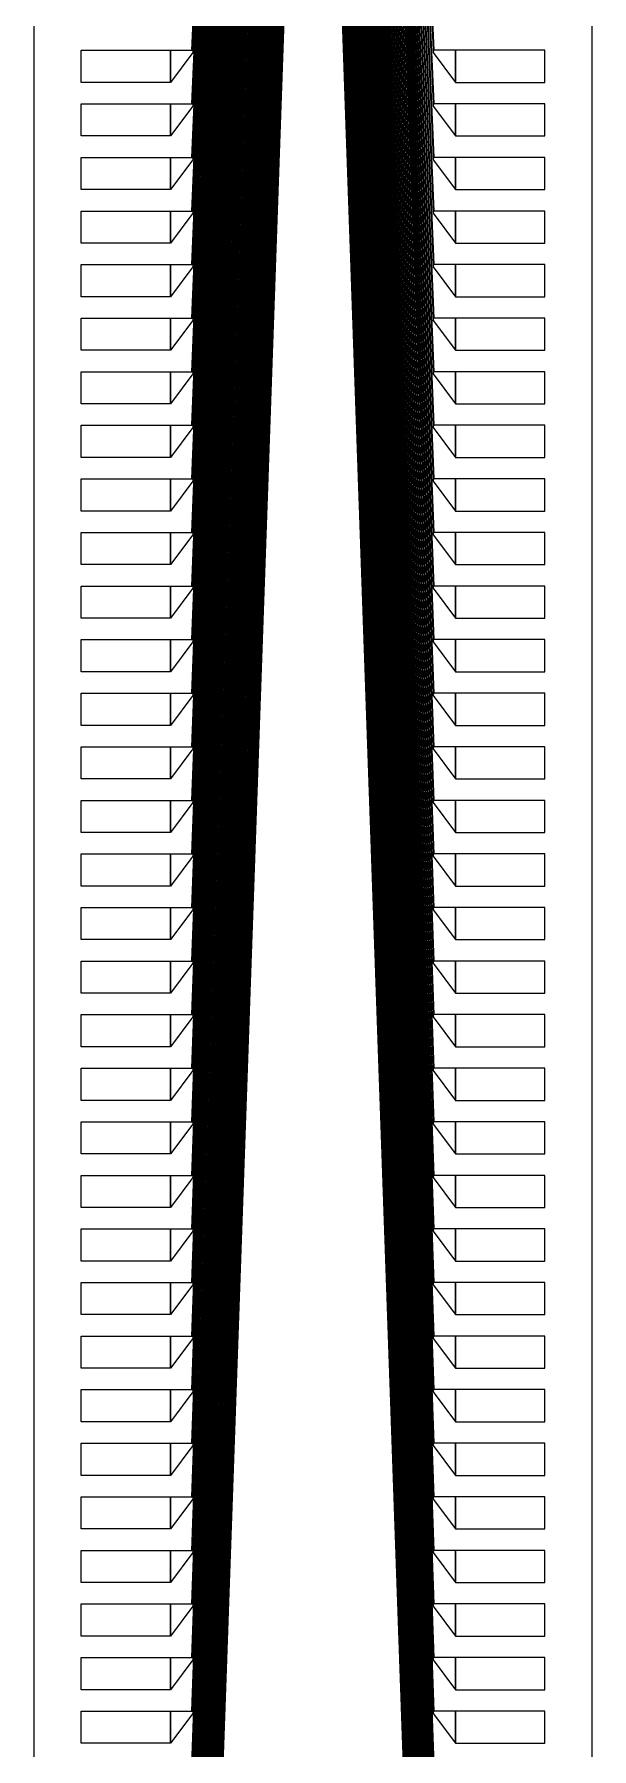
# Model space of a CAD drawing. Header units: inches. Extents: x 115980 to 170179, y 57000 to 74333.
# Drawn here: x 138780 to 139837, y 58837 to 62088 of the extents above; entities that cross this region are included whole.
import ezdxf

# ---------------------------------------------------------------- set-up
doc = ezdxf.new("R2010")
doc.units = ezdxf.units.IN
doc.header["$MEASUREMENT"] = 0
for name, color, linetype in [('metal', 221, 'Continuous'), ('nitride window', 40, 'Continuous'), ('profile', 140, 'Continuous')]:
    doc.layers.add(name, color=color, linetype=linetype)

msp = doc.modelspace()

# ---------------------------------------------------------------- linework, layer by layer
at = {"layer": 'metal'}
for points in [[(139171.5, 63671.7), (139173.1, 63671.7), (139080.8, 61448.3), (139078.6, 61448.3)], [(139080.8, 61549.9), (139078.6, 61549.9), (139168.3, 63671.7), (139169.9, 63671.7)], [(139165.1, 63671.7), (139166.7, 63671.7), (139080.8, 61651.5), (139078.6, 61651.5)], [(139080.8, 61753.1), (139078.6, 61753.1), (139161.9, 63671.7), (139163.5, 63671.7)], [(139080.8, 61854.7), (139078.6, 61854.7), (139158.7, 63671.7), (139160.3, 63671.7)], [(139155.5, 63671.7), (139157.1, 63671.7), (139080.8, 61956.4), (139078.6, 61956.4)], [(139174.7, 63671.7), (139176.3, 63671.7), (139080.8, 61346.7), (139078.6, 61346.7)], [(139177.9, 63671.7), (139179.5, 63671.7), (139080.8, 61245.1), (139078.6, 61245.1)], [(139203.5, 63671.7), (139205.1, 63671.7), (139080.8, 60432.3), (139078.6, 60432.3)], [(139200.3, 63671.7), (139201.9, 63671.7), (139080.8, 60533.9), (139078.6, 60533.9)], [(139181.1, 63671.7), (139182.7, 63671.7), (139080.8, 61143.5), (139078.6, 61143.5)], [(139080.8, 61041.9), (139078.6, 61041.9), (139184.3, 63671.7), (139185.9, 63671.7)], [(139080.8, 60940.3), (139078.6, 60940.3), (139187.5, 63671.7), (139189.1, 63671.7)], [(139190.7, 63671.7), (139192.3, 63671.7), (139080.8, 60838.7), (139078.6, 60838.7)], [(139080.8, 60737.1), (139078.6, 60737.1), (139193.9, 63671.7), (139195.5, 63671.7)], [(139197.1, 63671.7), (139198.7, 63671.7), (139080.8, 60635.5), (139078.6, 60635.5)], [(139152.3, 63671.7), (139153.9, 63671.7), (139080.8, 62058), (139078.6, 62058)], [(139273.9, 63671.7), (139275.5, 63671.7), (139080.8, 58197), (139078.6, 58197)], [(139080.8, 58298.6), (139078.6, 58298.6), (139270.7, 63671.7), (139272.3, 63671.7)], [(139267.5, 63671.7), (139269.1, 63671.7), (139080.8, 58400.2), (139078.6, 58400.2)], [(139080.8, 58501.8), (139078.6, 58501.8), (139264.3, 63671.7), (139265.9, 63671.7)], [(139080.8, 58603.4), (139078.6, 58603.4), (139261.1, 63671.7), (139262.7, 63671.7)], [(139257.9, 63671.7), (139259.5, 63671.7), (139080.8, 58705), (139078.6, 58705)], [(139277.1, 63671.7), (139278.7, 63671.7), (139080.8, 58095.4), (139078.6, 58095.4)], [(139280.3, 63671.7), (139281.9, 63671.7), (139080.8, 57993.8), (139078.6, 57993.8)], [(139305.9, 63671.7), (139307.5, 63671.7), (139080.8, 57181), (139078.6, 57181)], [(139302.7, 63671.7), (139304.3, 63671.7), (139080.8, 57282.6), (139078.6, 57282.6)], [(139283.5, 63671.7), (139285.1, 63671.7), (139080.8, 57892.2), (139078.6, 57892.2)], [(139080.8, 57790.6), (139078.6, 57790.6), (139286.7, 63671.7), (139288.3, 63671.7)], [(139080.8, 57689), (139078.6, 57689), (139289.9, 63671.7), (139291.5, 63671.7)], [(139293.1, 63671.7), (139294.7, 63671.7), (139080.8, 57587.4), (139078.6, 57587.4)], [(139080.8, 57485.8), (139078.6, 57485.8), (139296.3, 63671.7), (139297.9, 63671.7)], [(139299.5, 63671.7), (139301.1, 63671.7), (139080.8, 57384.2), (139078.6, 57384.2)], [(139248.3, 63671.7), (139249.9, 63671.7), (139080.8, 59009.8), (139078.6, 59009.8)], [(139080.8, 59111.4), (139078.6, 59111.4), (139245.1, 63671.7), (139246.7, 63671.7)], [(139241.9, 63671.7), (139243.5, 63671.7), (139080.8, 59213), (139078.6, 59213)], [(139080.8, 59314.6), (139078.6, 59314.6), (139238.7, 63671.7), (139240.3, 63671.7)], [(139080.8, 59416.3), (139078.6, 59416.3), (139235.5, 63671.7), (139237.1, 63671.7)], [(139232.3, 63671.7), (139233.9, 63671.7), (139080.8, 59517.9), (139078.6, 59517.9)], [(139251.5, 63671.7), (139253.1, 63671.7), (139080.8, 58908.2), (139078.6, 58908.2)], [(139254.7, 63671.7), (139256.3, 63671.7), (139080.8, 58806.6), (139078.6, 58806.6)], [(139229.1, 63671.7), (139230.7, 63671.7), (139080.8, 59619.5), (139078.6, 59619.5)], [(139225.9, 63671.7), (139227.5, 63671.7), (139080.8, 59721.1), (139078.6, 59721.1)], [(139206.7, 63671.7), (139208.3, 63671.7), (139080.8, 60330.7), (139078.6, 60330.7)], [(139080.8, 60229.1), (139078.6, 60229.1), (139209.9, 63671.7), (139211.5, 63671.7)], [(139080.8, 60127.5), (139078.6, 60127.5), (139213.1, 63671.7), (139214.7, 63671.7)], [(139216.3, 63671.7), (139217.9, 63671.7), (139080.8, 60025.9), (139078.6, 60025.9)], [(139080.8, 59924.3), (139078.6, 59924.3), (139219.5, 63671.7), (139221.1, 63671.7)], [(139222.7, 63671.7), (139224.3, 63671.7), (139080.8, 59822.7), (139078.6, 59822.7)], [(139310.7, 63671.7), (139309.1, 63671.7), (139535.8, 57181), (139538, 57181)], [(139313.9, 63671.7), (139312.3, 63671.7), (139535.8, 57282.6), (139538, 57282.6)], [(139317.1, 63671.7), (139315.5, 63671.7), (139535.8, 57384.2), (139538, 57384.2)], [(139535.8, 57485.8), (139538, 57485.8), (139320.3, 63671.7), (139318.7, 63671.7)], [(139323.5, 63671.7), (139321.9, 63671.7), (139535.8, 57587.4), (139538, 57587.4)], [(139535.8, 57689), (139538, 57689), (139326.7, 63671.7), (139325.1, 63671.7)], [(139535.8, 57790.6), (139538, 57790.6), (139329.9, 63671.7), (139328.3, 63671.7)], [(139333.1, 63671.7), (139331.5, 63671.7), (139535.8, 57892.2), (139538, 57892.2)], [(139336.3, 63671.7), (139334.7, 63671.7), (139535.8, 57993.8), (139538, 57993.8)], [(139339.5, 63671.7), (139337.9, 63671.7), (139535.8, 58095.4), (139538, 58095.4)], [(139342.7, 63671.7), (139341.1, 63671.7), (139535.8, 58197), (139538, 58197)], [(139535.8, 58298.6), (139538, 58298.6), (139345.9, 63671.7), (139344.3, 63671.7)], [(139349.1, 63671.7), (139347.5, 63671.7), (139535.8, 58400.2), (139538, 58400.2)], [(139535.8, 58501.8), (139538, 58501.8), (139352.3, 63671.7), (139350.7, 63671.7)], [(139535.8, 58603.4), (139538, 58603.4), (139355.5, 63671.7), (139353.9, 63671.7)], [(139358.7, 63671.7), (139357.1, 63671.7), (139535.8, 58705), (139538, 58705)], [(139361.9, 63671.7), (139360.3, 63671.7), (139535.8, 58806.6), (139538, 58806.6)], [(139365.1, 63671.7), (139363.5, 63671.7), (139535.8, 58908.2), (139538, 58908.2)], [(139368.3, 63671.7), (139366.7, 63671.7), (139535.8, 59009.8), (139538, 59009.8)], [(139535.8, 59111.4), (139538, 59111.4), (139371.5, 63671.7), (139369.9, 63671.7)], [(139374.7, 63671.7), (139373.1, 63671.7), (139535.8, 59213), (139538, 59213)], [(139535.8, 59314.6), (139538, 59314.6), (139377.9, 63671.7), (139376.3, 63671.7)], [(139535.8, 59416.3), (139538, 59416.3), (139381.1, 63671.7), (139379.5, 63671.7)], [(139384.3, 63671.7), (139382.7, 63671.7), (139535.8, 59517.9), (139538, 59517.9)], [(139387.5, 63671.7), (139385.9, 63671.7), (139535.8, 59619.5), (139538, 59619.5)], [(139390.7, 63671.7), (139389.1, 63671.7), (139535.8, 59721.1), (139538, 59721.1)], [(139393.9, 63671.7), (139392.3, 63671.7), (139535.8, 59822.7), (139538, 59822.7)], [(139535.8, 59924.3), (139538, 59924.3), (139397.1, 63671.7), (139395.5, 63671.7)], [(139400.3, 63671.7), (139398.7, 63671.7), (139535.8, 60025.9), (139538, 60025.9)], [(139535.8, 60127.5), (139538, 60127.5), (139403.5, 63671.7), (139401.9, 63671.7)], [(139535.8, 60229.1), (139538, 60229.1), (139406.7, 63671.7), (139405.1, 63671.7)], [(139409.9, 63671.7), (139408.3, 63671.7), (139535.8, 60330.7), (139538, 60330.7)], [(139413.1, 63671.7), (139411.5, 63671.7), (139535.8, 60432.3), (139538, 60432.3)], [(139416.3, 63671.7), (139414.7, 63671.7), (139535.8, 60533.9), (139538, 60533.9)], [(139419.5, 63671.7), (139417.9, 63671.7), (139535.8, 60635.5), (139538, 60635.5)], [(139535.8, 60737.1), (139538, 60737.1), (139422.7, 63671.7), (139421.1, 63671.7)], [(139425.9, 63671.7), (139424.3, 63671.7), (139535.8, 60838.7), (139538, 60838.7)], [(139535.8, 60940.3), (139538, 60940.3), (139429.1, 63671.7), (139427.5, 63671.7)], [(139535.8, 61041.9), (139538, 61041.9), (139432.3, 63671.7), (139430.7, 63671.7)], [(139435.5, 63671.7), (139433.9, 63671.7), (139535.8, 61143.5), (139538, 61143.5)], [(139438.7, 63671.7), (139437.1, 63671.7), (139535.8, 61245.1), (139538, 61245.1)], [(139441.9, 63671.7), (139440.3, 63671.7), (139535.8, 61346.7), (139538, 61346.7)], [(139445.1, 63671.7), (139443.5, 63671.7), (139535.8, 61448.3), (139538, 61448.3)], [(139535.8, 61549.9), (139538, 61549.9), (139448.3, 63671.7), (139446.7, 63671.7)], [(139451.5, 63671.7), (139449.9, 63671.7), (139535.8, 61651.5), (139538, 61651.5)], [(139535.8, 61753.1), (139538, 61753.1), (139454.7, 63671.7), (139453.1, 63671.7)], [(139535.8, 61854.7), (139538, 61854.7), (139457.9, 63671.7), (139456.3, 63671.7)], [(139461.1, 63671.7), (139459.5, 63671.7), (139535.8, 61956.4), (139538, 61956.4)], [(139464.3, 63671.7), (139462.7, 63671.7), (139535.8, 62058), (139538, 62058)], [(138869.1, 62058), (139038.4, 62058), (139038.4, 61997), (138869.1, 61997)], [(139038.4, 61997), (139038.4, 62058), (139080.8, 62058), (139080.8, 62053.7), (139038.4, 61997)], [(139578.2, 61997), (139578.2, 62058), (139535.8, 62058), (139535.8, 62053.7), (139578.2, 61997)], [(139747.5, 62058), (139578.2, 62058), (139578.2, 61997), (139747.5, 61997)], [(138869.1, 61956.4), (139038.4, 61956.4), (139038.4, 61895.4), (138869.1, 61895.4)], [(139038.4, 61895.4), (139038.4, 61956.4), (139080.8, 61956.4), (139080.8, 61952.1), (139038.4, 61895.4)], [(139578.2, 61895.4), (139578.2, 61956.4), (139535.8, 61956.4), (139535.8, 61952.1), (139578.2, 61895.4)], [(139747.5, 61956.4), (139578.2, 61956.4), (139578.2, 61895.4), (139747.5, 61895.4)], [(138869.1, 61854.7), (139038.4, 61854.7), (139038.4, 61793.8), (138869.1, 61793.8)], [(139038.4, 61793.8), (139038.4, 61854.7), (139080.8, 61854.7), (139080.8, 61850.5), (139038.4, 61793.8)], [(139578.2, 61793.8), (139578.2, 61854.7), (139535.8, 61854.7), (139535.8, 61850.5), (139578.2, 61793.8)], [(139747.5, 61854.7), (139578.2, 61854.7), (139578.2, 61793.8), (139747.5, 61793.8)], [(138869.1, 61753.1), (139038.4, 61753.1), (139038.4, 61692.2), (138869.1, 61692.2)], [(139038.4, 61692.2), (139038.4, 61753.1), (139080.8, 61753.1), (139080.8, 61748.9), (139038.4, 61692.2)], [(139578.2, 61692.2), (139578.2, 61753.1), (139535.8, 61753.1), (139535.8, 61748.9), (139578.2, 61692.2)], [(139747.5, 61753.1), (139578.2, 61753.1), (139578.2, 61692.2), (139747.5, 61692.2)], [(138869.1, 61651.5), (139038.4, 61651.5), (139038.4, 61590.6), (138869.1, 61590.6)], [(139038.4, 61590.6), (139038.4, 61651.5), (139080.8, 61651.5), (139080.8, 61647.3), (139038.4, 61590.6)], [(139578.2, 61590.6), (139578.2, 61651.5), (139535.8, 61651.5), (139535.8, 61647.3), (139578.2, 61590.6)], [(139747.5, 61651.5), (139578.2, 61651.5), (139578.2, 61590.6), (139747.5, 61590.6)], [(138869.1, 61549.9), (139038.4, 61549.9), (139038.4, 61489), (138869.1, 61489)], [(139038.4, 61489), (139038.4, 61549.9), (139080.8, 61549.9), (139080.8, 61545.7), (139038.4, 61489)], [(139578.2, 61489), (139578.2, 61549.9), (139535.8, 61549.9), (139535.8, 61545.7), (139578.2, 61489)], [(139747.5, 61549.9), (139578.2, 61549.9), (139578.2, 61489), (139747.5, 61489)], [(138869.1, 61448.3), (139038.4, 61448.3), (139038.4, 61387.4), (138869.1, 61387.4)], [(139038.4, 61387.4), (139038.4, 61448.3), (139080.8, 61448.3), (139080.8, 61444.1), (139038.4, 61387.4)], [(139578.2, 61387.4), (139578.2, 61448.3), (139535.8, 61448.3), (139535.8, 61444.1), (139578.2, 61387.4)], [(139747.5, 61448.3), (139578.2, 61448.3), (139578.2, 61387.4), (139747.5, 61387.4)], [(138869.1, 61346.7), (139038.4, 61346.7), (139038.4, 61285.8), (138869.1, 61285.8)], [(139038.4, 61285.8), (139038.4, 61346.7), (139080.8, 61346.7), (139080.8, 61342.5), (139038.4, 61285.8)], [(139578.2, 61285.8), (139578.2, 61346.7), (139535.8, 61346.7), (139535.8, 61342.5), (139578.2, 61285.8)], [(139747.5, 61346.7), (139578.2, 61346.7), (139578.2, 61285.8), (139747.5, 61285.8)], [(138869.1, 61245.1), (139038.4, 61245.1), (139038.4, 61184.2), (138869.1, 61184.2)], [(139038.4, 61184.2), (139038.4, 61245.1), (139080.8, 61245.1), (139080.8, 61240.9), (139038.4, 61184.2)], [(139578.2, 61184.2), (139578.2, 61245.1), (139535.8, 61245.1), (139535.8, 61240.9), (139578.2, 61184.2)], [(139747.5, 61245.1), (139578.2, 61245.1), (139578.2, 61184.2), (139747.5, 61184.2)], [(138869.1, 61143.5), (139038.4, 61143.5), (139038.4, 61082.6), (138869.1, 61082.6)], [(139038.4, 61082.6), (139038.4, 61143.5), (139080.8, 61143.5), (139080.8, 61139.3), (139038.4, 61082.6)], [(139578.2, 61082.6), (139578.2, 61143.5), (139535.8, 61143.5), (139535.8, 61139.3), (139578.2, 61082.6)], [(139747.5, 61143.5), (139578.2, 61143.5), (139578.2, 61082.6), (139747.5, 61082.6)], [(138869.1, 61041.9), (139038.4, 61041.9), (139038.4, 60981), (138869.1, 60981)], [(139038.4, 60981), (139038.4, 61041.9), (139080.8, 61041.9), (139080.8, 61037.7), (139038.4, 60981)], [(139578.2, 60981), (139578.2, 61041.9), (139535.8, 61041.9), (139535.8, 61037.7), (139578.2, 60981)], [(139747.5, 61041.9), (139578.2, 61041.9), (139578.2, 60981), (139747.5, 60981)], [(138869.1, 60940.3), (139038.4, 60940.3), (139038.4, 60879.3), (138869.1, 60879.3)], [(139038.4, 60879.3), (139038.4, 60940.3), (139080.8, 60940.3), (139080.8, 60936.1), (139038.4, 60879.3)], [(139578.2, 60879.3), (139578.2, 60940.3), (139535.8, 60940.3), (139535.8, 60936.1), (139578.2, 60879.3)], [(139747.5, 60940.3), (139578.2, 60940.3), (139578.2, 60879.3), (139747.5, 60879.3)], [(138869.1, 60838.7), (139038.4, 60838.7), (139038.4, 60777.7), (138869.1, 60777.7)], [(139038.4, 60777.7), (139038.4, 60838.7), (139080.8, 60838.7), (139080.8, 60834.5), (139038.4, 60777.7)], [(139578.2, 60777.7), (139578.2, 60838.7), (139535.8, 60838.7), (139535.8, 60834.5), (139578.2, 60777.7)], [(139747.5, 60838.7), (139578.2, 60838.7), (139578.2, 60777.7), (139747.5, 60777.7)], [(138869.1, 60737.1), (139038.4, 60737.1), (139038.4, 60676.1), (138869.1, 60676.1)], [(139038.4, 60676.1), (139038.4, 60737.1), (139080.8, 60737.1), (139080.8, 60732.9), (139038.4, 60676.1)], [(139578.2, 60676.1), (139578.2, 60737.1), (139535.8, 60737.1), (139535.8, 60732.9), (139578.2, 60676.1)], [(139747.5, 60737.1), (139578.2, 60737.1), (139578.2, 60676.1), (139747.5, 60676.1)], [(138869.1, 60635.5), (139038.4, 60635.5), (139038.4, 60574.5), (138869.1, 60574.5)], [(139038.4, 60574.5), (139038.4, 60635.5), (139080.8, 60635.5), (139080.8, 60631.3), (139038.4, 60574.5)], [(139578.2, 60574.5), (139578.2, 60635.5), (139535.8, 60635.5), (139535.8, 60631.3), (139578.2, 60574.5)], [(139747.5, 60635.5), (139578.2, 60635.5), (139578.2, 60574.5), (139747.5, 60574.5)], [(138869.1, 60533.9), (139038.4, 60533.9), (139038.4, 60472.9), (138869.1, 60472.9)], [(139038.4, 60472.9), (139038.4, 60533.9), (139080.8, 60533.9), (139080.8, 60529.7), (139038.4, 60472.9)], [(139578.2, 60472.9), (139578.2, 60533.9), (139535.8, 60533.9), (139535.8, 60529.7), (139578.2, 60472.9)], [(139747.5, 60533.9), (139578.2, 60533.9), (139578.2, 60472.9), (139747.5, 60472.9)], [(138869.1, 60432.3), (139038.4, 60432.3), (139038.4, 60371.3), (138869.1, 60371.3)], [(139038.4, 60371.3), (139038.4, 60432.3), (139080.8, 60432.3), (139080.8, 60428.1), (139038.4, 60371.3)], [(139578.2, 60371.3), (139578.2, 60432.3), (139535.8, 60432.3), (139535.8, 60428.1), (139578.2, 60371.3)], [(139747.5, 60432.3), (139578.2, 60432.3), (139578.2, 60371.3), (139747.5, 60371.3)], [(138869.1, 60330.7), (139038.4, 60330.7), (139038.4, 60269.7), (138869.1, 60269.7)], [(139038.4, 60269.7), (139038.4, 60330.7), (139080.8, 60330.7), (139080.8, 60326.5), (139038.4, 60269.7)], [(139578.2, 60269.7), (139578.2, 60330.7), (139535.8, 60330.7), (139535.8, 60326.5), (139578.2, 60269.7)], [(139747.5, 60330.7), (139578.2, 60330.7), (139578.2, 60269.7), (139747.5, 60269.7)], [(138869.1, 60229.1), (139038.4, 60229.1), (139038.4, 60168.1), (138869.1, 60168.1)], [(139038.4, 60168.1), (139038.4, 60229.1), (139080.8, 60229.1), (139080.8, 60224.8), (139038.4, 60168.1)], [(139578.2, 60168.1), (139578.2, 60229.1), (139535.8, 60229.1), (139535.8, 60224.8), (139578.2, 60168.1)], [(139747.5, 60229.1), (139578.2, 60229.1), (139578.2, 60168.1), (139747.5, 60168.1)], [(138869.1, 60127.5), (139038.4, 60127.5), (139038.4, 60066.5), (138869.1, 60066.5)], [(139038.4, 60066.5), (139038.4, 60127.5), (139080.8, 60127.5), (139080.8, 60123.2), (139038.4, 60066.5)], [(139578.2, 60066.5), (139578.2, 60127.5), (139535.8, 60127.5), (139535.8, 60123.2), (139578.2, 60066.5)], [(139747.5, 60127.5), (139578.2, 60127.5), (139578.2, 60066.5), (139747.5, 60066.5)], [(138869.1, 60025.9), (139038.4, 60025.9), (139038.4, 59964.9), (138869.1, 59964.9)], [(139038.4, 59964.9), (139038.4, 60025.9), (139080.8, 60025.9), (139080.8, 60021.6), (139038.4, 59964.9)], [(139578.2, 59964.9), (139578.2, 60025.9), (139535.8, 60025.9), (139535.8, 60021.6), (139578.2, 59964.9)], [(139747.5, 60025.9), (139578.2, 60025.9), (139578.2, 59964.9), (139747.5, 59964.9)], [(138869.1, 59924.3), (139038.4, 59924.3), (139038.4, 59863.3), (138869.1, 59863.3)], [(139038.4, 59863.3), (139038.4, 59924.3), (139080.8, 59924.3), (139080.8, 59920), (139038.4, 59863.3)], [(139578.2, 59863.3), (139578.2, 59924.3), (139535.8, 59924.3), (139535.8, 59920), (139578.2, 59863.3)], [(139747.5, 59924.3), (139578.2, 59924.3), (139578.2, 59863.3), (139747.5, 59863.3)], [(138869.1, 59822.7), (139038.4, 59822.7), (139038.4, 59761.7), (138869.1, 59761.7)], [(139038.4, 59761.7), (139038.4, 59822.7), (139080.8, 59822.7), (139080.8, 59818.4), (139038.4, 59761.7)], [(139578.2, 59761.7), (139578.2, 59822.7), (139535.8, 59822.7), (139535.8, 59818.4), (139578.2, 59761.7)], [(139747.5, 59822.7), (139578.2, 59822.7), (139578.2, 59761.7), (139747.5, 59761.7)], [(138869.1, 59721.1), (139038.4, 59721.1), (139038.4, 59660.1), (138869.1, 59660.1)], [(139038.4, 59660.1), (139038.4, 59721.1), (139080.8, 59721.1), (139080.8, 59716.8), (139038.4, 59660.1)], [(139578.2, 59660.1), (139578.2, 59721.1), (139535.8, 59721.1), (139535.8, 59716.8), (139578.2, 59660.1)], [(139747.5, 59721.1), (139578.2, 59721.1), (139578.2, 59660.1), (139747.5, 59660.1)], [(138869.1, 59619.5), (139038.4, 59619.5), (139038.4, 59558.5), (138869.1, 59558.5)], [(139038.4, 59558.5), (139038.4, 59619.5), (139080.8, 59619.5), (139080.8, 59615.2), (139038.4, 59558.5)], [(139578.2, 59558.5), (139578.2, 59619.5), (139535.8, 59619.5), (139535.8, 59615.2), (139578.2, 59558.5)], [(139747.5, 59619.5), (139578.2, 59619.5), (139578.2, 59558.5), (139747.5, 59558.5)], [(138869.1, 59517.9), (139038.4, 59517.9), (139038.4, 59456.9), (138869.1, 59456.9)], [(139038.4, 59456.9), (139038.4, 59517.9), (139080.8, 59517.9), (139080.8, 59513.6), (139038.4, 59456.9)], [(139578.2, 59456.9), (139578.2, 59517.9), (139535.8, 59517.9), (139535.8, 59513.6), (139578.2, 59456.9)], [(139747.5, 59517.9), (139578.2, 59517.9), (139578.2, 59456.9), (139747.5, 59456.9)], [(138869.1, 59416.3), (139038.4, 59416.3), (139038.4, 59355.3), (138869.1, 59355.3)], [(139038.4, 59355.3), (139038.4, 59416.3), (139080.8, 59416.3), (139080.8, 59412), (139038.4, 59355.3)], [(139578.2, 59355.3), (139578.2, 59416.3), (139535.8, 59416.3), (139535.8, 59412), (139578.2, 59355.3)], [(139747.5, 59416.3), (139578.2, 59416.3), (139578.2, 59355.3), (139747.5, 59355.3)], [(138869.1, 59314.6), (139038.4, 59314.6), (139038.4, 59253.7), (138869.1, 59253.7)], [(139038.4, 59253.7), (139038.4, 59314.6), (139080.8, 59314.6), (139080.8, 59310.4), (139038.4, 59253.7)], [(139578.2, 59253.7), (139578.2, 59314.6), (139535.8, 59314.6), (139535.8, 59310.4), (139578.2, 59253.7)], [(139747.5, 59314.6), (139578.2, 59314.6), (139578.2, 59253.7), (139747.5, 59253.7)], [(138869.1, 59213), (139038.4, 59213), (139038.4, 59152.1), (138869.1, 59152.1)], [(139038.4, 59152.1), (139038.4, 59213), (139080.8, 59213), (139080.8, 59208.8), (139038.4, 59152.1)], [(139578.2, 59152.1), (139578.2, 59213), (139535.8, 59213), (139535.8, 59208.8), (139578.2, 59152.1)], [(139747.5, 59213), (139578.2, 59213), (139578.2, 59152.1), (139747.5, 59152.1)], [(138869.1, 59111.4), (139038.4, 59111.4), (139038.4, 59050.5), (138869.1, 59050.5)], [(139038.4, 59050.5), (139038.4, 59111.4), (139080.8, 59111.4), (139080.8, 59107.2), (139038.4, 59050.5)], [(139578.2, 59050.5), (139578.2, 59111.4), (139535.8, 59111.4), (139535.8, 59107.2), (139578.2, 59050.5)], [(139747.5, 59111.4), (139578.2, 59111.4), (139578.2, 59050.5), (139747.5, 59050.5)], [(138869.1, 59009.8), (139038.4, 59009.8), (139038.4, 58948.9), (138869.1, 58948.9)], [(139038.4, 58948.9), (139038.4, 59009.8), (139080.8, 59009.8), (139080.8, 59005.6), (139038.4, 58948.9)], [(139578.2, 58948.9), (139578.2, 59009.8), (139535.8, 59009.8), (139535.8, 59005.6), (139578.2, 58948.9)], [(139747.5, 59009.8), (139578.2, 59009.8), (139578.2, 58948.9), (139747.5, 58948.9)], [(138869.1, 58908.2), (139038.4, 58908.2), (139038.4, 58847.3), (138869.1, 58847.3)], [(139038.4, 58847.3), (139038.4, 58908.2), (139080.8, 58908.2), (139080.8, 58904), (139038.4, 58847.3)], [(139578.2, 58847.3), (139578.2, 58908.2), (139535.8, 58908.2), (139535.8, 58904), (139578.2, 58847.3)], [(139747.5, 58908.2), (139578.2, 58908.2), (139578.2, 58847.3), (139747.5, 58847.3)]]:
    msp.add_lwpolyline(points, close=True, dxfattribs=at)
at = {"layer": 'nitride window'}
for points in [[(138869.1, 62058), (139038.4, 62058), (139038.4, 61997), (138869.1, 61997)], [(139747.5, 62058), (139578.2, 62058), (139578.2, 61997), (139747.5, 61997)], [(138869.1, 61956.4), (139038.4, 61956.4), (139038.4, 61895.4), (138869.1, 61895.4)], [(139747.5, 61956.4), (139578.2, 61956.4), (139578.2, 61895.4), (139747.5, 61895.4)], [(138869.1, 61854.7), (139038.4, 61854.7), (139038.4, 61793.8), (138869.1, 61793.8)], [(139747.5, 61854.7), (139578.2, 61854.7), (139578.2, 61793.8), (139747.5, 61793.8)], [(138869.1, 61753.1), (139038.4, 61753.1), (139038.4, 61692.2), (138869.1, 61692.2)], [(139747.5, 61753.1), (139578.2, 61753.1), (139578.2, 61692.2), (139747.5, 61692.2)], [(138869.1, 61651.5), (139038.4, 61651.5), (139038.4, 61590.6), (138869.1, 61590.6)], [(139747.5, 61651.5), (139578.2, 61651.5), (139578.2, 61590.6), (139747.5, 61590.6)], [(138869.1, 61549.9), (139038.4, 61549.9), (139038.4, 61489), (138869.1, 61489)], [(139747.5, 61549.9), (139578.2, 61549.9), (139578.2, 61489), (139747.5, 61489)], [(138869.1, 61448.3), (139038.4, 61448.3), (139038.4, 61387.4), (138869.1, 61387.4)], [(139747.5, 61448.3), (139578.2, 61448.3), (139578.2, 61387.4), (139747.5, 61387.4)], [(138869.1, 61346.7), (139038.4, 61346.7), (139038.4, 61285.8), (138869.1, 61285.8)], [(139747.5, 61346.7), (139578.2, 61346.7), (139578.2, 61285.8), (139747.5, 61285.8)], [(138869.1, 61245.1), (139038.4, 61245.1), (139038.4, 61184.2), (138869.1, 61184.2)], [(139747.5, 61245.1), (139578.2, 61245.1), (139578.2, 61184.2), (139747.5, 61184.2)], [(138869.1, 61143.5), (139038.4, 61143.5), (139038.4, 61082.6), (138869.1, 61082.6)], [(139747.5, 61143.5), (139578.2, 61143.5), (139578.2, 61082.6), (139747.5, 61082.6)], [(138869.1, 61041.9), (139038.4, 61041.9), (139038.4, 60981), (138869.1, 60981)], [(139747.5, 61041.9), (139578.2, 61041.9), (139578.2, 60981), (139747.5, 60981)], [(138869.1, 60940.3), (139038.4, 60940.3), (139038.4, 60879.3), (138869.1, 60879.3)], [(139747.5, 60940.3), (139578.2, 60940.3), (139578.2, 60879.3), (139747.5, 60879.3)], [(138869.1, 60838.7), (139038.4, 60838.7), (139038.4, 60777.7), (138869.1, 60777.7)], [(139747.5, 60838.7), (139578.2, 60838.7), (139578.2, 60777.7), (139747.5, 60777.7)], [(138869.1, 60737.1), (139038.4, 60737.1), (139038.4, 60676.1), (138869.1, 60676.1)], [(139747.5, 60737.1), (139578.2, 60737.1), (139578.2, 60676.1), (139747.5, 60676.1)], [(138869.1, 60635.5), (139038.4, 60635.5), (139038.4, 60574.5), (138869.1, 60574.5)], [(139747.5, 60635.5), (139578.2, 60635.5), (139578.2, 60574.5), (139747.5, 60574.5)], [(138869.1, 60533.9), (139038.4, 60533.9), (139038.4, 60472.9), (138869.1, 60472.9)], [(139747.5, 60533.9), (139578.2, 60533.9), (139578.2, 60472.9), (139747.5, 60472.9)], [(138869.1, 60432.3), (139038.4, 60432.3), (139038.4, 60371.3), (138869.1, 60371.3)], [(139747.5, 60432.3), (139578.2, 60432.3), (139578.2, 60371.3), (139747.5, 60371.3)], [(138869.1, 60330.7), (139038.4, 60330.7), (139038.4, 60269.7), (138869.1, 60269.7)], [(139747.5, 60330.7), (139578.2, 60330.7), (139578.2, 60269.7), (139747.5, 60269.7)], [(138869.1, 60229.1), (139038.4, 60229.1), (139038.4, 60168.1), (138869.1, 60168.1)], [(139747.5, 60229.1), (139578.2, 60229.1), (139578.2, 60168.1), (139747.5, 60168.1)], [(138869.1, 60127.5), (139038.4, 60127.5), (139038.4, 60066.5), (138869.1, 60066.5)], [(139747.5, 60127.5), (139578.2, 60127.5), (139578.2, 60066.5), (139747.5, 60066.5)], [(138869.1, 60025.9), (139038.4, 60025.9), (139038.4, 59964.9), (138869.1, 59964.9)], [(139747.5, 60025.9), (139578.2, 60025.9), (139578.2, 59964.9), (139747.5, 59964.9)], [(138869.1, 59924.3), (139038.4, 59924.3), (139038.4, 59863.3), (138869.1, 59863.3)], [(139747.5, 59924.3), (139578.2, 59924.3), (139578.2, 59863.3), (139747.5, 59863.3)], [(138869.1, 59822.7), (139038.4, 59822.7), (139038.4, 59761.7), (138869.1, 59761.7)], [(139747.5, 59822.7), (139578.2, 59822.7), (139578.2, 59761.7), (139747.5, 59761.7)], [(138869.1, 59721.1), (139038.4, 59721.1), (139038.4, 59660.1), (138869.1, 59660.1)], [(139747.5, 59721.1), (139578.2, 59721.1), (139578.2, 59660.1), (139747.5, 59660.1)], [(138869.1, 59619.5), (139038.4, 59619.5), (139038.4, 59558.5), (138869.1, 59558.5)], [(139747.5, 59619.5), (139578.2, 59619.5), (139578.2, 59558.5), (139747.5, 59558.5)], [(138869.1, 59517.9), (139038.4, 59517.9), (139038.4, 59456.9), (138869.1, 59456.9)], [(139747.5, 59517.9), (139578.2, 59517.9), (139578.2, 59456.9), (139747.5, 59456.9)], [(138869.1, 59416.3), (139038.4, 59416.3), (139038.4, 59355.3), (138869.1, 59355.3)], [(139747.5, 59416.3), (139578.2, 59416.3), (139578.2, 59355.3), (139747.5, 59355.3)], [(138869.1, 59314.6), (139038.4, 59314.6), (139038.4, 59253.7), (138869.1, 59253.7)], [(139747.5, 59314.6), (139578.2, 59314.6), (139578.2, 59253.7), (139747.5, 59253.7)], [(138869.1, 59213), (139038.4, 59213), (139038.4, 59152.1), (138869.1, 59152.1)], [(139747.5, 59213), (139578.2, 59213), (139578.2, 59152.1), (139747.5, 59152.1)], [(138869.1, 59111.4), (139038.4, 59111.4), (139038.4, 59050.5), (138869.1, 59050.5)], [(139747.5, 59111.4), (139578.2, 59111.4), (139578.2, 59050.5), (139747.5, 59050.5)], [(138869.1, 59009.8), (139038.4, 59009.8), (139038.4, 58948.9), (138869.1, 58948.9)], [(139747.5, 59009.8), (139578.2, 59009.8), (139578.2, 58948.9), (139747.5, 58948.9)], [(138869.1, 58908.2), (139038.4, 58908.2), (139038.4, 58847.3), (138869.1, 58847.3)], [(139747.5, 58908.2), (139578.2, 58908.2), (139578.2, 58847.3), (139747.5, 58847.3)]]:
    msp.add_lwpolyline(points, close=True, dxfattribs=at)
at = {"layer": 'profile'}
msp.add_lwpolyline([(138780, 64005.2), (139151.6, 64145.1), (139836.6, 64145.1), (139836.6, 63805.2), (139836.6, 57120), (139816.6, 57100), (138800, 57100), (138780, 57120)], close=True, dxfattribs=at)

doc.saveas('drawing.dxf')
